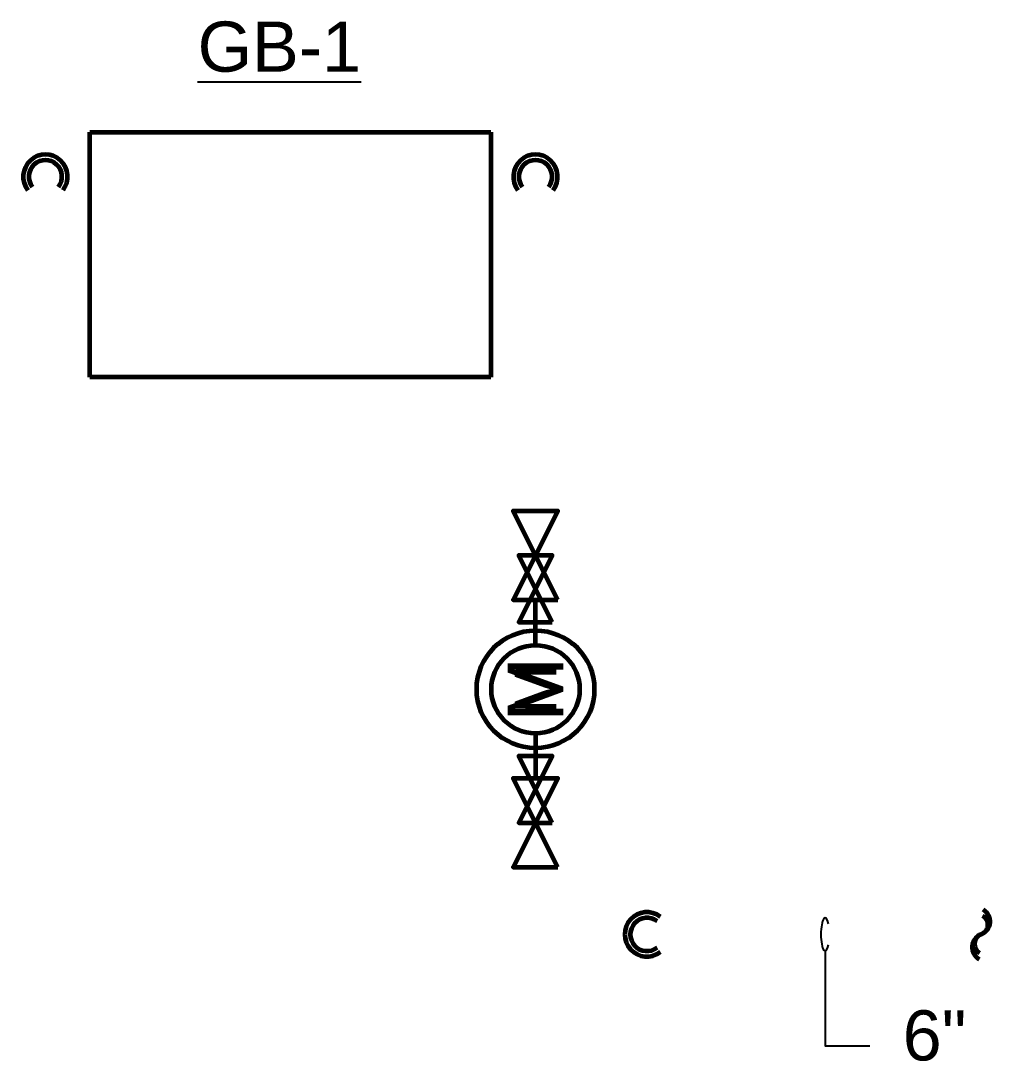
# Model space of a CAD drawing. Extents: x -3637 to 1666, y -2593 to 1817.
# Drawn here: x 1491.6 to 1665.6, y 25 to 211.7 of the extents above; entities that cross this region are included whole.
import ezdxf
from ezdxf.enums import TextEntityAlignment as Align

# ---------------------------------------------------------------- set-up
doc = ezdxf.new("R2010")
doc.units = 0
doc.header["$LTSCALE"] = 36
doc.header["$MEASUREMENT"] = 0
doc.layers.add('G-ANNO-TEXT', color=70, linetype='Continuous')
for name, color, linetype, lineweight in [('P-EQMT-N', 3, 'Continuous', 60), ('P-GAS-N', 3, 'Continuous', 60), ('P-GAS-N @ 128', 3, 'Continuous', 60), ('P-GAS-N @ 96', 3, 'Continuous', 60)]:
    doc.layers.add(name, color=color, linetype=linetype, lineweight=lineweight)
doc.styles.add('Arial', font='arial.ttf')

# ---------------------------------------------------------------- blocks, each defined once
blk = doc.blocks.new('*U8')
at = {"linetype": 'Continuous'}
blk.add_arc((0, 0), 0.0311, 322.567, 217.433, dxfattribs=at)
blk = doc.blocks.new('*U769')
at = {"layer": 'P-GAS-N @ 128', "xscale": 128, "yscale": 128, "zscale": 128}
blk.add_blockref('*U8', (1496, 183.74), dxfattribs=at)
at = {"layer": 'P-GAS-N @ 96', "xscale": 96, "yscale": 96, "zscale": 96}
blk.add_blockref('*U8', (1496, 183.74), dxfattribs=at)
blk = doc.blocks.new('*U770')
at = {"layer": 'P-GAS-N @ 128', "xscale": 128, "yscale": 128, "zscale": 128}
blk.add_blockref('*U8', (1584, 183.74), dxfattribs=at)
at = {"layer": 'P-GAS-N @ 96', "xscale": 96, "yscale": 96, "zscale": 96}
blk.add_blockref('*U8', (1584, 183.74), dxfattribs=at)
blk = doc.blocks.new('*U14')
at = {"linetype": 'Continuous'}
blk.add_arc((0, 0), 0.0311, 232.567, 127.433, dxfattribs=at)
blk = doc.blocks.new('*U771')
at = {"layer": 'P-GAS-N @ 128', "xscale": 128, "yscale": 128, "zscale": 128, "rotation": 180}
blk.add_blockref('*U14', (1604, 47.74), dxfattribs=at)
at = {"layer": 'P-GAS-N @ 96', "xscale": 96, "yscale": 96, "zscale": 96, "rotation": 180}
blk.add_blockref('*U14', (1604, 47.74), dxfattribs=at)
blk = doc.blocks.new('continuation')
blk.add_lwpolyline([(-0.0028, -0.0347, -0.625102), (0, 0, 0.625102), (0.0028, 0.0347)], format="xyb")
blk = doc.blocks.new('*U772')
at = {"layer": 'P-GAS-N @ 128', "xscale": 128, "yscale": 128, "zscale": 128, "rotation": 180}
blk.add_blockref('continuation', (1664, 47.74), dxfattribs=at)
at = {"layer": 'P-GAS-N @ 96', "xscale": 96, "yscale": 96, "zscale": 96, "rotation": 180}
blk.add_blockref('continuation', (1664, 47.74), dxfattribs=at)
blk = doc.blocks.new('Meter')
at = {"linetype": 'Continuous'}
for p, q in [((-0.0825, 0), (-0.1246, 0)), ((0.0833, 0), (0.1254, 0))]:
    blk.add_line(p, q, dxfattribs=at)
for points in [[(-0.2496, -0.0313), (-0.1246, 0.0312), (-0.1246, -0.0313), (-0.2496, 0.0312), (-0.2496, -0.0313)], [(0.1254, -0.0313), (0.2504, 0.0312), (0.2504, -0.0313), (0.1254, 0.0312), (0.1254, -0.0313)]]:
    blk.add_lwpolyline(points, dxfattribs=at)
blk.add_circle((0, 0), 0.0825, dxfattribs=at)
at = {"linetype": 'Continuous', "style": 'Arial'}
blk.add_text('M', height=0.0781, dxfattribs=at).set_placement((0, 0), align=Align.MIDDLE)
blk = doc.blocks.new('*U773')
at = {"layer": 'P-GAS-N @ 128', "xscale": 128, "yscale": 128, "zscale": 128, "rotation": 90.00000000000001}
blk.add_blockref('Meter', (1584, 91.74), dxfattribs=at)
at = {"layer": 'P-GAS-N @ 96', "xscale": 96, "yscale": 96, "zscale": 96, "rotation": 90.00000000000001}
blk.add_blockref('Meter', (1584, 91.74), dxfattribs=at)
blk = doc.blocks.new('LeaderNoteBlock')
blk.add_ellipse((0, 0), major_axis=(1, 0), ratio=0.25, start_param=5.387521, end_param=10.320443)

msp = doc.modelspace()

# ---------------------------------------------------------------- linework, layer by layer
at = {"layer": 'G-ANNO-TEXT'}
msp.add_lwpolyline([(1636, 44.74), (1636, 27.74), (1644, 27.74)], dxfattribs=at)
at = {"layer": 'P-EQMT-N'}
for p, q in [((1504, 191.74), (1576, 191.74)), ((1504, 147.74), (1504, 191.74)), ((1576, 191.74), (1576, 147.74)), ((1576, 147.74), (1504, 147.74))]:
    msp.add_line(p, q, dxfattribs=at)

# ---------------------------------------------------------------- block references
at = {"layer": 'G-ANNO-TEXT', "xscale": 3, "yscale": 3, "zscale": 3, "rotation": 90}
msp.add_blockref('LeaderNoteBlock', (1636, 47.74), dxfattribs=at)
at = {"layer": 'P-GAS-N'}
for name in ['*U769', '*U770', '*U773', '*U771', '*U772']:
    msp.add_blockref(name, (0, 0), dxfattribs=at)

# ---------------------------------------------------------------- texts
at = {"layer": 'G-ANNO-TEXT', "style": 'Arial'}
for s, p in [('%%UGB-1', (1523.33, 202.59)), ('6"', (1649.93, 25.11))]:
    msp.add_text(s, height=9, dxfattribs=at).set_placement(p)

doc.saveas('drawing.dxf')
